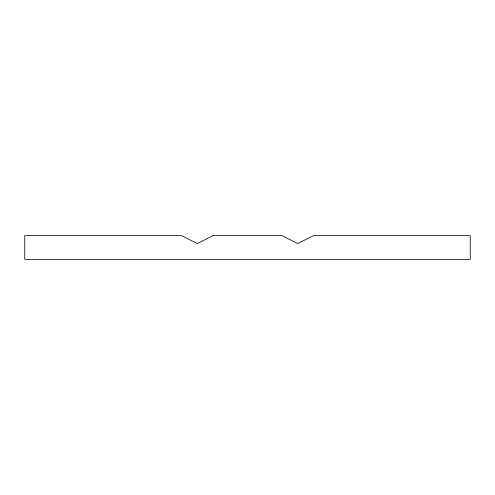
<?xml version="1.0" encoding="UTF-8"?>
<svg xmlns="http://www.w3.org/2000/svg" width="495" height="495" viewBox="0 0 495 495"><rect width="100%" height="100%" fill="white"/><g stroke="black" fill="none" stroke-linecap="round" stroke-linejoin="round"><path stroke-width="0.74" d="M213.097 235.62L197.258 243.54L181.417 235.62L24.75 235.62L24.75 259.38L470.25 259.38L470.25 235.62L313.583 235.62L297.743 243.54L281.903 235.62L213.097 235.62"/></g></svg>
